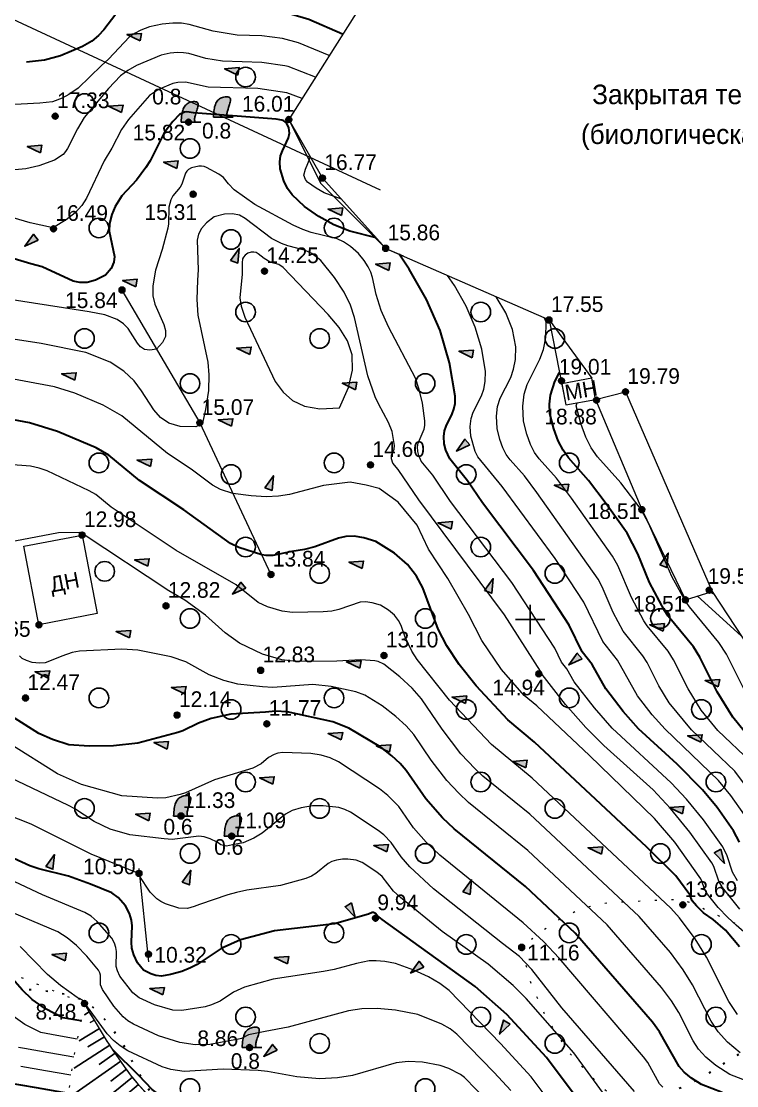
# Model space of a CAD drawing. Header units: feet. Extents: x 4395049 to 4395355, y 4911947 to 4912105.
# Drawn here: x 4395224 to 4395260.5, y 4911976.2 to 4912030.6 of the extents above; entities that cross this region are included whole.
import ezdxf
from ezdxf.enums import TextEntityAlignment as Align

# ---------------------------------------------------------------- set-up
doc = ezdxf.new("R2010")
doc.units = ezdxf.units.FT
doc.header["$MEASUREMENT"] = 0
doc.linetypes.add('500_84_2_1', pattern=[1, 1, 0])
doc.linetypes.add('g5_366', pattern=[0.85, 0.1, -0.75])
doc.layers.get('0').update_dxf_attribs({"color": 10, "linetype": 'CONTINUOUS', "lineweight": 0})
for name, color, linetype in [('02_Сетка', 7, 'CONTINUOUS'), ('03_Здания и строения', 7, 'CONTINUOUS'), ('06_Инженерно-технические сооружения', 7, 'CONTINUOUS'), ('07_Объекты электропередачи', 7, 'CONTINUOUS'), ('10_Границы покрытий и угодий', 7, 'CONTINUOUS'), ('12_Рельеф', 7, 'CONTINUOUS'), ('13_Растительность', 7, 'CONTINUOUS'), ('14_Ограждения', 7, 'CONTINUOUS'), ('19_Горизонтали', 7, 'CONTINUOUS'), ('61_Отметки высоты поверхности', 7, 'CONTINUOUS')]:
    doc.layers.add(name, color=color, linetype=linetype)
doc.styles.add('LIKE11', font='bm431.shx')
doc.styles.add('LIKE14', font='p131.shx')
doc.styles.add('LIKE17', font='d431.shx')
doc.linetypes.add('g5_280_1', pattern='A,0.001,[21,GUGK_2005.shx,S=1,R=180,X=0,Y=0],2', length=2.001)
doc.linetypes.add('g5_347', pattern='A,0,[21,GUGK_2005.shx,S=1.25,R=-115,X=0,Y=0],-0.875,[21,GUGK_2005.shx,S=1.25,R=45,X=0,Y=0],-0.75,[21,GUGK_2005.shx,S=1.25,R=135,X=0,Y=0.25],-0.5', length=2.125)
doc.linetypes.add('g5_474_1a', pattern='A,1,-0.25,[28,GUGK_2005.shx,S=1,R=0,X=0,Y=0],-0.25,1', length=2.5)
doc.linetypes.add('g5_476_3', pattern='A,1.25,[30,GUGK_2005.shx,S=1,R=0,X=0,Y=0],2.5,[30,GUGK_2005.shx,S=1,R=180,X=0,Y=0],1.25', length=5)

# ---------------------------------------------------------------- blocks, each defined once
blk = doc.blocks.new('g5_346')
blk.add_hatch(color=0).paths.add_polyline_path([(-0.375, 0), (-0.369, 0.104), (-0.361, 0.21), (-0.353, 0.299), (-0.341, 0.389), (-0.328, 0.465), (-0.313, 0.536), (-0.295, 0.599), (-0.276, 0.655), (-0.253, 0.71), (-0.224, 0.764), (-0.188, 0.818), (-0.144, 0.87), (-0.104, 0.907), (-0.06, 0.94), (-0.01, 0.971), (0.039, 0.993), (0.092, 1.013), (0.153, 1.029), (0.218, 1.041), (0.265, 1.046), (0.312, 1.046), (0.366, 1.041), (0.408, 1.029), (0.443, 1.011), (0.469, 0.986), (0.478, 0.971), (0.49, 0.941), (0.495, 0.904), (0.496, 0.872), (0.492, 0.833), (0.482, 0.774), (0.466, 0.712), (0.449, 0.654), (0.432, 0.601), (0.417, 0.553), (0.396, 0.489), (0.372, 0.417), (0.356, 0.362), (0.343, 0.318), (0.331, 0.269), (0.321, 0.221), (0.316, 0.188), (0.313, 0.153), (0.312, 0.121), (0.314, 0.093), (0.32, 0.067), (0.328, 0.047), (0.338, 0.029), (0.352, 0.015), (0.368, 0.004), (0.375, 0)])
at = {"color": 0}
for points in [[(-0.375, 0), (-0.369, 0.104), (-0.361, 0.21), (-0.353, 0.299), (-0.341, 0.389), (-0.328, 0.465), (-0.313, 0.536), (-0.295, 0.599), (-0.276, 0.655), (-0.253, 0.71), (-0.224, 0.764), (-0.188, 0.818), (-0.144, 0.87), (-0.104, 0.907), (-0.06, 0.94), (-0.01, 0.971), (0.039, 0.993), (0.092, 1.013), (0.153, 1.029), (0.218, 1.041), (0.265, 1.046), (0.312, 1.046), (0.366, 1.041), (0.408, 1.029), (0.443, 1.011), (0.469, 0.986), (0.478, 0.971), (0.49, 0.941), (0.495, 0.904), (0.496, 0.872), (0.492, 0.833), (0.482, 0.774), (0.466, 0.712), (0.449, 0.654), (0.432, 0.601), (0.417, 0.553), (0.396, 0.489), (0.372, 0.417), (0.356, 0.362), (0.343, 0.318), (0.331, 0.269), (0.321, 0.221), (0.316, 0.188), (0.313, 0.153), (0.312, 0.121), (0.314, 0.093), (0.32, 0.067), (0.328, 0.047), (0.338, 0.029), (0.352, 0.015), (0.368, 0.004), (0.375, 0)], [(-0.375, 0), (0.375, 0)], [(0.375, 0), (0.625, 0)]]:
    blk.add_lwpolyline(points, dxfattribs=at)
blk = doc.blocks.new('g5_368')
at = {"color": 92}
blk.add_circle((0, 0), 0.5, dxfattribs=at)
blk = doc.blocks.new('g5_348a')
blk.add_hatch(color=0).paths.add_polyline_path([(0.75, 0), (0.649, 0.375), (0, 0)])
at = {"color": 0}
blk.add_lwpolyline([(0.75, 0), (0.649, 0.375), (0, 0)], close=True, dxfattribs=at)
blk = doc.blocks.new('g5_330')
blk.add_hatch(color=0).paths.add_polyline_path([(-0.15, 0, 1), (0.15, 0, 1)])
at = {"color": 0}
blk.add_circle((0, 0), 0.15, dxfattribs=at)
blk = doc.blocks.new('g5_012')
at = {"color": 92}
for points in [[(0, -1.5), (0, 1.5)], [(-1.5, 0), (1.5, 0)]]:
    blk.add_lwpolyline(points, dxfattribs=at)

msp = doc.modelspace()

# ---------------------------------------------------------------- linework, layer by layer
at = {"layer": '03_Здания и строения', "color": 7, "linetype": 'Continuous', "lineweight": 20, "flags": 128}
for points, elevation in [([(4395253.151, 4912012.32), (4395251.628, 4912012.043), (4395251.823, 4912010.963), (4395253.346, 4912011.241)], 18.09), ([(4395227.142, 4912004.316), (4395227.912, 4912000.307), (4395224.941, 4911999.736), (4395224.171, 4912003.745)], 12.982)]:
    msp.add_lwpolyline(points, close=True, dxfattribs=dict(at, elevation=elevation))
at = {"layer": '06_Инженерно-технические сооружения', "color": 7, "linetype": 'g5_280_1', "lineweight": 20, "flags": 128}
msp.add_lwpolyline([(4395250.969, 4912015.299), (4395251.823, 4912010.963), (4395253.346, 4912011.238), (4395255.703, 4912005.613), (4395257.927, 4912001.003), (4395259.291, 4912001.441)], dxfattribs=at)
at = {"layer": '07_Объекты электропередачи', "color": 9, "linetype": 'Continuous', "lineweight": 20, "flags": 128}
msp.add_lwpolyline([(4395100.521, 4912092.298), (4395110.854, 4912087.864), (4395173.279, 4912058.112), (4395201.484, 4912040.953), (4395242.36, 4912021.946)], dxfattribs=at)
at = {"layer": '12_Рельеф', "color": 7, "linetype": 'g5_347', "lineweight": 20, "flags": 128}
for points in [[(4395237.695, 4912025.539), (4395239.308, 4912022.278), (4395242.634, 4912018.957), (4395243.518, 4912018.569)], [(4395229.177, 4912016.829), (4395233.148, 4912010.043), (4395236.78, 4912002.3)], [(4395230.045, 4911987.289), (4395230.526, 4911982.515), (4395230.526, 4911982.515)]]:
    msp.add_lwpolyline(points, dxfattribs=at)
at = {"layer": '12_Рельеф', "color": 7, "linetype": 'g5_366', "lineweight": 20, "flags": 128}
for points in [[(4395153.715, 4912005.451), (4395159.955, 4912003.372), (4395166.273, 4912001.589), (4395169.461, 4912000.809), (4395176.996, 4911999.713), (4395179.713, 4911999.44), (4395182.867, 4911999.323), (4395187.311, 4911999.341), (4395190.398, 4911999.868), (4395191.489, 4912000.143), (4395194.423, 4912001.222), (4395195.444, 4912001.989), (4395196.607, 4912003.286), (4395197.292, 4912003.873), (4395198.408, 4912004.457), (4395200.063, 4912004.249), (4395200.634, 4912004.044), (4395201.199, 4912003.658), (4395201.885, 4912003.008), (4395201.123, 4912000.879), (4395200.109, 4911999.592), (4395198.932, 4911998.614), (4395197.68, 4911997.409), (4395196.442, 4911995.443), (4395196.055, 4911993.348), (4395196.013, 4911992.581), (4395196.152, 4911991.728), (4395196.534, 4911990.581), (4395197.901, 4911989.933), (4395198.958, 4911989.717), (4395201.08, 4911989.702), (4395202.611, 4911989.465), (4395212.57, 4911986.127), (4395222.397, 4911982.401), (4395227.261, 4911980.392)], [(4395314.769, 4911999.877), (4395314.457, 4911999.602), (4395312.555, 4911997.658), (4395311.453, 4911996.729), (4395309.764, 4911995.605), (4395307.494, 4911995.169), (4395305.795, 4911995.203), (4395304.309, 4911995.341), (4395302.673, 4911995.212), (4395300.529, 4911994.447), (4395299.661, 4911992.563), (4395299.409, 4911991.089), (4395299.412, 4911989.728), (4395299.306, 4911988.182), (4395298.728, 4911986.155), (4395297.062, 4911983.985), (4395295.757, 4911982.545), (4395294.498, 4911981.415), (4395290.869, 4911978.409), (4395288.817, 4911976.822), (4395288.129, 4911976.454), (4395287.103, 4911976.063), (4395282.949, 4911976.705), (4395280.122, 4911977.815), (4395277.738, 4911979.099), (4395274.915, 4911980.265), (4395270.77, 4911981.02), (4395269.98, 4911980.739), (4395269.464, 4911980.411), (4395269.036, 4911980.077), (4395268.515, 4911979.776), (4395267.714, 4911979.547), (4395265.058, 4911980.639), (4395263.39, 4911981.89), (4395262.055, 4911983.211), (4395260.403, 4911984.514), (4395257.78, 4911985.711), (4395253.973, 4911985.537), (4395252.626, 4911985.244), (4395251.248, 4911984.55), (4395249.539, 4911983.256), (4395250.064, 4911981.326), (4395250.895, 4911979.52), (4395252.03, 4911977.84), (4395253.47, 4911976.285), (4395255.215, 4911974.855)], [(4395227.261, 4911980.392), (4395226.866, 4911978.453), (4395226.696, 4911977.533), (4395226.554, 4911976.648), (4395226.447, 4911975.805), (4395226.379, 4911975.007), (4395226.361, 4911974.629), (4395226.356, 4911974.263), (4395226.363, 4911973.911), (4395226.382, 4911973.572), (4395226.415, 4911973.248), (4395226.462, 4911972.939), (4395226.524, 4911972.644), (4395226.6, 4911972.365), (4395226.691, 4911972.102), (4395226.797, 4911971.854), (4395226.919, 4911971.622), (4395227.057, 4911971.407), (4395227.211, 4911971.209), (4395227.381, 4911971.026), (4395227.566, 4911970.859), (4395227.765, 4911970.707), (4395227.977, 4911970.568), (4395228.201, 4911970.443), (4395228.436, 4911970.33), (4395228.681, 4911970.229), (4395228.936, 4911970.138), (4395229.2, 4911970.059), (4395229.472, 4911969.989), (4395229.751, 4911969.928), (4395230.332, 4911969.832), (4395230.934, 4911969.766), (4395231.553, 4911969.726), (4395232.184, 4911969.709), (4395232.823, 4911969.712), (4395234.123, 4911969.762), (4395235.414, 4911969.854), (4395240.318, 4911970.307), (4395241.311, 4911970.376), (4395242.246, 4911970.424), (4395243.13, 4911970.451), (4395243.968, 4911970.459), (4395244.766, 4911970.447), (4395245.528, 4911970.416), (4395246.259, 4911970.366), (4395246.961, 4911970.299), (4395247.639, 4911970.215), (4395248.294, 4911970.115), (4395248.929, 4911970), (4395249.545, 4911969.87), (4395250.745, 4911969.577), (4395251.875, 4911969.261), (4395252.055, 4911969.204)]]:
    msp.add_lwpolyline(points, dxfattribs=at)
at = {"layer": '12_Рельеф', "color": 7, "linetype": 'Continuous', "lineweight": 20, "ltscale": 0.5, "flags": 128}
msp.add_lwpolyline([(4395230.356, 4911975.876), (4395230.06, 4911976.205), (4395230.024, 4911976.25), (4395229.249, 4911975.618), (4395230.024, 4911976.25), (4395229.708, 4911976.637), (4395226.479, 4911974.006), (4395229.708, 4911976.637), (4395229.669, 4911976.685), (4395229.405, 4911977.035), (4395228.607, 4911976.431), (4395229.405, 4911977.035), (4395229.341, 4911977.119), (4395229.115, 4911977.442), (4395226.549, 4911975.65), (4395229.115, 4911977.442), (4395228.829, 4911977.852), (4395228.009, 4911977.28), (4395228.829, 4911977.852), (4395228.791, 4911977.906), (4395228.555, 4911978.27), (4395226.738, 4911977.09), (4395228.555, 4911978.27), (4395228.396, 4911978.514), (4395228.288, 4911978.693), (4395227.433, 4911978.176), (4395228.288, 4911978.693), (4395228.03, 4911979.121), (4395226.987, 4911978.49), (4395228.03, 4911979.121), (4395227.771, 4911979.549), (4395227.557, 4911979.419), (4395227.771, 4911979.549), (4395227.512, 4911979.977), (4395227.258, 4911979.823), (4395227.512, 4911979.977), (4395227.261, 4911980.392)], dxfattribs=at)
at = {"layer": '12_Рельеф', "color": 7, "linetype": '500_84_2_1', "lineweight": 20, "ltscale": 0.5, "flags": 128}
msp.add_lwpolyline([(4395269.393, 4911966.85), (4395266.879, 4911969.072), (4395265.695, 4911970.07), (4395264.543, 4911970.988), (4395263.419, 4911971.82), (4395262.871, 4911972.198), (4395262.33, 4911972.552), (4395261.795, 4911972.882), (4395261.266, 4911973.188), (4395260.743, 4911973.469), (4395260.226, 4911973.725), (4395259.714, 4911973.956), (4395259.207, 4911974.161), (4395258.705, 4911974.342), (4395258.209, 4911974.497), (4395257.717, 4911974.627), (4395257.231, 4911974.733), (4395256.749, 4911974.814), (4395256.272, 4911974.87), (4395255.799, 4911974.903), (4395255.331, 4911974.912), (4395254.867, 4911974.897), (4395254.408, 4911974.861), (4395253.954, 4911974.806), (4395253.504, 4911974.734), (4395253.059, 4911974.649), (4395252.178, 4911974.443), (4395251.318, 4911974.206), (4395247.943, 4911973.139), (4395247.199, 4911972.917), (4395246.478, 4911972.718), (4395245.779, 4911972.543), (4395245.101, 4911972.39), (4395244.443, 4911972.26), (4395243.805, 4911972.151), (4395243.187, 4911972.062), (4395242.587, 4911971.992), (4395242.006, 4911971.941), (4395241.443, 4911971.908), (4395240.896, 4911971.891), (4395240.367, 4911971.89), (4395239.854, 4911971.903), (4395239.356, 4911971.931), (4395238.874, 4911971.971), (4395238.406, 4911972.023), (4395237.953, 4911972.086), (4395237.514, 4911972.159), (4395237.089, 4911972.242), (4395236.271, 4911972.435), (4395235.514, 4911972.656), (4395234.817, 4911972.899), (4395234.178, 4911973.158), (4395233.595, 4911973.43), (4395233.064, 4911973.711), (4395232.583, 4911973.996), (4395232.147, 4911974.284), (4395231.754, 4911974.572), (4395231.4, 4911974.858), (4395231.081, 4911975.139), (4395230.792, 4911975.414), (4395230.53, 4911975.682), (4395230.06, 4911976.205), (4395229.669, 4911976.685), (4395229.341, 4911977.119), (4395228.791, 4911977.906), (4395228.396, 4911978.514), (4395227.261, 4911980.392)], dxfattribs=at)
at = {"layer": '13_Растительность', "color": 92, "linetype": 'g5_366', "lineweight": 30, "elevation": 20.917, "flags": 128}
msp.add_lwpolyline([(4395271.786, 4911987.99), (4395271.436, 4911986.637), (4395271.164, 4911985.278), (4395270.971, 4911983.914), (4395270.856, 4911982.545), (4395270.801, 4911981.51), (4395270.82, 4911981.169), (4395271.091, 4911980.145), (4395271.633, 4911978.808), (4395272.606, 4911977.219), (4395273.53, 4911975.878), (4395273.959, 4911974.964), (4395274.197, 4911974.261), (4395274.495, 4911972.861), (4395274.494, 4911972.434), (4395274.4, 4911971.841), (4395274.213, 4911971.647), (4395274.059, 4911971.534), (4395273.485, 4911971.251), (4395272.762, 4911970.911), (4395272.076, 4911970.78), (4395271.271, 4911970.818), (4395270.631, 4911970.852), (4395270.443, 4911970.89), (4395270.19, 4911970.984), (4395269.843, 4911971.392), (4395269.635, 4911971.711), (4395269.178, 4911972.892), (4395269.021, 4911973.814), (4395268.975, 4911974.504), (4395269.037, 4911976.014), (4395268.908, 4911977.223), (4395268.817, 4911977.613), (4395268.353, 4911978.795), (4395268.138, 4911979.107), (4395267.772, 4911979.496), (4395266.961, 4911979.658), (4395266.373, 4911979.679), (4395264.427, 4911979.346), (4395263.096, 4911978.992), (4395262.147, 4911978.634), (4395260.391, 4911977.65), (4395259.076, 4911976.809), (4395258.05, 4911976.231), (4395254.867, 4911974.897), (4395249.22, 4911973.312), (4395247.333, 4911972.891), (4395241.967, 4911972.03), (4395240.317, 4911971.944), (4395238.566, 4911971.943), (4395237.991, 4911971.988), (4395236.399, 4911972.377), (4395235.249, 4911972.746), (4395234.3, 4911973.13), (4395232.835, 4911973.868), (4395231.823, 4911974.521), (4395231.077, 4911975.302), (4395230.587, 4911975.931), (4395229.884, 4911977.092), (4395229.341, 4911978.15), (4395228.586, 4911979.253), (4395227.868, 4911980.061), (4395227.246, 4911980.546), (4395226.382, 4911980.829), (4395225.754, 4911980.981), (4395223.636, 4911981.174), (4395222.065, 4911981.064), (4395220.916, 4911980.899), (4395218.524, 4911980.404), (4395217.011, 4911980.313), (4395215.899, 4911980.373), (4395213.816, 4911980.765), (4395213.234, 4911981.015), (4395212.48, 4911981.488), (4395212.304, 4911981.907), (4395212.225, 4911982.22), (4395212.201, 4911983.301), (4395212.325, 4911984.076), (4395212.475, 4911984.636), (4395212.95, 4911985.816), (4395213.219, 4911986.825), (4395213.271, 4911987.165), (4395213.276, 4911988.244), (4395213.217, 4911988.565), (4395213.086, 4911989.004), (4395212.792, 4911989.335), (4395212.555, 4911989.543), (4395211.675, 4911990.107), (4395210.554, 4911990.721), (4395209.469, 4911991.054), (4395207.155, 4911991.581), (4395206.383, 4911991.708), (4395202.183, 4911991.82), (4395200.677, 4911991.694), (4395198.966, 4911991.355), (4395197.17, 4911990.942), (4395196.599, 4911990.738), (4395195.426, 4911989.99), (4395193.982, 4911988.763), (4395192.424, 4911986.875), (4395191.169, 4911985.127), (4395190.229, 4911984.183), (4395189.464, 4911983.572), (4395187.861, 4911982.577), (4395187.33, 4911982.395), (4395186.552, 4911982.265), (4395185.771, 4911982.687), (4395185.274, 4911983.077), (4395183.928, 4911984.718), (4395183.129, 4911985.969), (4395182.635, 4911986.946), (4395181.92, 4911989.007), (4395181.443, 4911990.629), (4395180.996, 4911991.824), (4395179.987, 4911993.704), (4395179.129, 4911995.021), (4395176.361, 4911998.112), (4395175.303, 4911999.165), (4395173.911, 4912000.115), (4395172.72, 4912000.803), (4395172.335, 4912000.963), (4395171.774, 4912001.131), (4395171.158, 4912001.089), (4395170.725, 4912001.019), (4395169.346, 4912000.577), (4395167.748, 4911999.776), (4395166.439, 4911998.831), (4395164.881, 4911997.842), (4395163.552, 4911997.242), (4395162.534, 4911996.91), (4395160.467, 4911996.652), (4395157.632, 4911996.574), (4395155.867, 4911996.649), (4395153.859, 4911996.983), (4395151.758, 4911997.433), (4395151.085, 4911997.652), (4395149.781, 4911998.391), (4395148.112, 4911999.568), (4395147.402, 4912000.113), (4395143.311, 4912003.95), (4395142.164, 4912005.219), (4395140.638, 4912007.081), (4395139.946, 4912008.767), (4395139.28, 4912010.814), (4395138.676, 4912012.08), (4395137.923, 4912013.072), (4395136.684, 4912014.059), (4395135.742, 4912014.64), (4395134.304, 4912015.345), (4395132.478, 4912016.377), (4395131.46, 4912016.766), (4395130.007, 4912016.781), (4395129.319, 4912016.925), (4395127.956, 4912017.398), (4395126.755, 4912017.947), (4395125.411, 4912019.24), (4395124.115, 4912020.416), (4395122.864, 4912021.239), (4395120.604, 4912022.483), (4395119.592, 4912023.625), (4395119.237, 4912024.35), (4395116.664, 4912026.701), (4395116.363, 4912026.931), (4395115.364, 4912028.426), (4395114.457, 4912029.978), (4395113.643, 4912031.585), (4395112.922, 4912033.249), (4395112.293, 4912034.969)], dxfattribs=at)
at = {"layer": '14_Ограждения', "color": 7, "linetype": 'g5_474_1a', "lineweight": 20, "flags": 128}
msp.add_lwpolyline([(4395241.654, 4912031.826), (4395237.695, 4912025.539), (4395239.405, 4912022.547), (4395242.634, 4912018.957), (4395250.969, 4912015.299), (4395253.151, 4912012.32)], dxfattribs=at)
at = {"layer": '14_Ограждения', "color": 7, "linetype": 'g5_476_3', "lineweight": 20, "flags": 128}
msp.add_lwpolyline([(4395253.346, 4912011.238), (4395254.871, 4912011.628), (4395259.291, 4912001.441), (4395260.858, 4911999.046), (4395263.841, 4911994.236), (4395268.563, 4911990.152), (4395271.42, 4911989.206)], dxfattribs=at)
at = {"layer": '19_Горизонтали', "color": 32, "linetype": 'Continuous', "lineweight": 30, "flags": 128}
for points, elevation in [([(4395240.437, 4912029.894), (4395238.705, 4912030.642), (4395237.266, 4912031.062), (4395235.791, 4912031.171), (4395232.253, 4912031.511), (4395230.822, 4912031.754), (4395230.334, 4912031.71), (4395230.009, 4912031.63), (4395229.51, 4912031.403), (4395229.141, 4912031.164), (4395228.867, 4912030.913), (4395228.246, 4912030.109), (4395227.985, 4912029.829), (4395227.636, 4912029.545), (4395227.163, 4912029.26), (4395226.037, 4912028.795), (4395225.218, 4912028.569), (4395224.313, 4912028.473)], 18), ([(4395242.145, 4912019.501), (4395240.811, 4912019.833), (4395239.988, 4912020.163), (4395239.216, 4912020.581), (4395238.497, 4912021.086), (4395237.866, 4912021.682), (4395237.618, 4912022.006), (4395237.436, 4912022.41), (4395237.255, 4912023.01), (4395237.225, 4912023.373), (4395237.268, 4912023.675), (4395237.361, 4912023.933), (4395237.683, 4912024.595), (4395237.722, 4912024.833), (4395237.684, 4912025.106), (4395237.572, 4912025.369), (4395237.435, 4912025.474), (4395237.343, 4912025.496), (4395237.054, 4912025.551), (4395232.831, 4912025.869), (4395232.487, 4912025.934), (4395232.363, 4912025.914), (4395232.108, 4912025.798), (4395231.777, 4912025.44), (4395231.339, 4912024.849), (4395230.617, 4912023.429), (4395230.403, 4912023.081), (4395229.918, 4912022.438), (4395229.179, 4912021.641), (4395228.836, 4912021.089), (4395228.652, 4912020.688), (4395228.542, 4912020.229), (4395228.532, 4912019.828), (4395228.798, 4912018.546), (4395228.765, 4912018.246), (4395228.622, 4912017.929), (4395228.334, 4912017.584), (4395227.832, 4912017.33), (4395227.407, 4912017.212), (4395227.035, 4912017.207), (4395226.691, 4912017.289), (4395225.106, 4912018.013), (4395224.535, 4912018.17), (4395222.928, 4912018.637)], 16), ([(4395260.688, 4911988.627), (4395260.39, 4911989.208), (4395259.548, 4911990.396), (4395258.807, 4911991.307), (4395257.505, 4911992.609), (4395255.541, 4911994.429), (4395254.76, 4911995.313), (4395253.866, 4911996.464), (4395253.174, 4911997.705), (4395252.659, 4911998.346), (4395252.001, 4911999.711), (4395250.179, 4912002.506), (4395247.568, 4912005.968), (4395246.807, 4912007.08), (4395245.899, 4912008.207), (4395245.706, 4912008.654), (4395245.624, 4912008.976), (4395245.606, 4912009.345), (4395245.64, 4912009.64), (4395245.714, 4912009.881), (4395246.028, 4912010.5), (4395246.116, 4912010.742), (4395246.173, 4912011.038), (4395246.183, 4912011.41), (4395245.894, 4912013.106), (4395245.407, 4912014.754), (4395244.72, 4912016.352), (4395243.835, 4912017.901), (4395243.318, 4912018.657)], 16), ([(4395260.933, 4911994.303), (4395260.346, 4911995.016), (4395259.556, 4911996.316), (4395258.671, 4911998.088), (4395258.343, 4911998.607), (4395257.055, 4912000.168), (4395256.855, 4912000.462), (4395256.095, 4912001.894), (4395255.499, 4912003.362), (4395254.949, 4912004.411), (4395253.891, 4912005.912), (4395252.99, 4912007.103), (4395251.957, 4912008.254), (4395251.682, 4912008.651), (4395251.435, 4912009.131), (4395251.214, 4912009.74), (4395251.014, 4912010.523), (4395250.994, 4912010.996), (4395251.046, 4912011.465), (4395251.261, 4912012.162), (4395251.497, 4912012.621)], 18), ([(4395260.682, 4911983.282), (4395259.973, 4911984.134), (4395259.338, 4911984.688), (4395258.849, 4911985.031), (4395258.492, 4911985.379), (4395258.279, 4911985.641), (4395258.148, 4911985.942), (4395257.431, 4911986.916), (4395255.962, 4911988.373), (4395250.226, 4911993.745), (4395248.87, 4911994.872), (4395247.253, 4911996.61), (4395246.392, 4911997.711), (4395245.752, 4911998.661), (4395245.314, 4911999.511), (4395244.528, 4912001.618), (4395244.212, 4912002.225), (4395243.754, 4912002.811), (4395243.085, 4912003.391), (4395242.136, 4912003.981), (4395241.527, 4912004.173), (4395241.026, 4912004.253), (4395240.602, 4912004.243), (4395240.221, 4912004.163), (4395239.018, 4912003.722), (4395238.489, 4912003.578), (4395237.843, 4912003.471), (4395236.875, 4912003.269), (4395236.537, 4912003.271), (4395236.31, 4912003.303), (4395235.133, 4912003.678), (4395234.721, 4912003.879), (4395232.328, 4912005.605), (4395230.066, 4912007.104), (4395228.508, 4912008.393), (4395227.866, 4912008.766), (4395225.889, 4912009.607), (4395224.457, 4912010.045), (4395220.184, 4912010.85)], 14), ([(4395259.797, 4911975.847), (4395258.745, 4911976.255), (4395258.239, 4911976.579), (4395257.869, 4911976.884), (4395257.601, 4911977.183), (4395256.611, 4911978.956), (4395256.244, 4911979.445), (4395252.308, 4911983.983), (4395249.766, 4911986.364), (4395246.136, 4911989.317), (4395245.536, 4911989.879), (4395244.678, 4911990.849), (4395243.687, 4911992.289), (4395243.371, 4911992.646), (4395242.953, 4911993.036), (4395242.394, 4911993.477), (4395240.76, 4911994.457), (4395239.933, 4911994.785), (4395237.611, 4911995.284), (4395237.012, 4911995.319), (4395236.502, 4911995.274), (4395234.739, 4911995.166), (4395233.726, 4911994.955), (4395233.085, 4911994.713), (4395232.285, 4911994.313), (4395232.023, 4911994.226), (4395229.982, 4911993.693), (4395228.741, 4911993.553), (4395227.502, 4911993.529), (4395226.469, 4911993.611), (4395225.631, 4911993.868), (4395224.936, 4911994.181), (4395223.545, 4911995.074)], 12), ([(4395253.064, 4911974.65), (4395250.832, 4911977.642), (4395248.818, 4911979.829), (4395247.2, 4911981.261), (4395242.448, 4911984.681), (4395242.202, 4911984.885), (4395242.118, 4911984.982), (4395242.012, 4911985.043), (4395241.943, 4911985.048), (4395241.758, 4911984.949), (4395240.026, 4911984.471), (4395236.962, 4911984.101), (4395235.222, 4911983.645), (4395234.238, 4911983.204), (4395233.022, 4911982.391), (4395232.668, 4911982.208), (4395232.224, 4911982.033), (4395231.654, 4911981.87), (4395231.189, 4911981.794), (4395230.912, 4911981.827), (4395230.651, 4911981.907), (4395230.276, 4911982.093), (4395229.964, 4911982.474), (4395229.78, 4911982.875), (4395229.688, 4911983.22), (4395229.661, 4911983.526), (4395229.701, 4911984.356), (4395229.664, 4911984.656), (4395229.556, 4911984.991), (4395229.35, 4911985.379), (4395228.977, 4911985.803), (4395228.658, 4911986.038), (4395227.574, 4911986.493), (4395226.452, 4911986.903), (4395224.938, 4911987.274), (4395224.479, 4911987.428), (4395221.817, 4911988.641)], 10), ([(4395227.08, 4911979.502), (4395226.365, 4911979.628), (4395226.164, 4911979.663), (4395225.268, 4911980.124), (4395224.594, 4911980.606), (4395224.079, 4911981.095), (4395223.255, 4911982.042), (4395222.814, 4911982.473), (4395222.267, 4911982.859), (4395221.545, 4911983.186), (4395220.585, 4911983.44), (4395219.356, 4911983.471), (4395218.383, 4911983.357), (4395217.595, 4911983.126), (4395216.919, 4911982.804), (4395214.842, 4911981.573), (4395213.893, 4911981.166), (4395212.694, 4911980.806), (4395212.538, 4911980.798)], 8), ([(4395226.446, 4911975.797), (4395224.82, 4911976.083), (4395223.214, 4911976.367), (4395221.625, 4911976.647), (4395221.094, 4911976.92), (4395220.695, 4911977.205), (4395219.641, 4911978.312), (4395219.317, 4911978.54), (4395218.889, 4911978.733), (4395218.32, 4911978.884), (4395217.592, 4911978.902), (4395217.016, 4911978.835), (4395216.549, 4911978.698), (4395216.149, 4911978.507), (4395214.919, 4911977.778), (4395214.356, 4911977.537), (4395213.646, 4911977.324), (4395212.962, 4911977.138)], 6), ([(4395248.105, 4911973.19), (4395247.518, 4911973.907), (4395247.054, 4911974.388), (4395246.865, 4911974.513), (4395246.566, 4911974.632), (4395246.21, 4911974.695), (4395245.921, 4911974.708), (4395245.68, 4911974.684), (4395244.803, 4911974.429), (4395244.142, 4911974.363), (4395242.129, 4911974.493), (4395237.846, 4911975.26), (4395236.735, 4911975.383), (4395232.485, 4911975.537), (4395231.805, 4911975.495), (4395231.424, 4911975.576), (4395230.991, 4911975.794), (4395230.724, 4911976.002), (4395230.034, 4911976.725), (4395228.712, 4911978.028)], 8)]:
    msp.add_lwpolyline(points, dxfattribs=dict(at, elevation=elevation))
at = {"layer": '19_Горизонтали', "color": 32, "linetype": 'Continuous', "lineweight": 20, "flags": 128}
for points, elevation in [([(4395239.748, 4912028.799), (4395238.185, 4912029.449), (4395237.374, 4912029.674), (4395236.317, 4912029.808), (4395235.051, 4912029.846), (4395233.836, 4912030.041), (4395232.604, 4912030.385), (4395232.21, 4912030.451), (4395231.765, 4912030.464), (4395231.234, 4912030.411), (4395230.581, 4912030.275), (4395230.147, 4912030.103), (4395229.815, 4912029.93), (4395229.559, 4912029.752), (4395228.493, 4912028.611), (4395228.138, 4912028.298), (4395226.938, 4912027.14), (4395226.466, 4912026.811), (4395226.125, 4912026.621), (4395225.625, 4912026.443), (4395224.993, 4912026.376), (4395222.441, 4912026.232)], 17.5), ([(4395239.059, 4912027.704), (4395237.663, 4912028.24), (4395237.482, 4912028.285), (4395236.319, 4912028.456), (4395234.311, 4912028.52), (4395233.458, 4912028.657), (4395232.594, 4912028.899), (4395232.318, 4912028.945), (4395232.006, 4912028.954), (4395231.633, 4912028.917), (4395231.175, 4912028.821), (4395229.912, 4912028.3), (4395229.471, 4912028.044), (4395229.11, 4912027.771), (4395228.484, 4912027.118), (4395227.247, 4912025.642), (4395226.909, 4912025.061), (4395226.402, 4912024.051), (4395226.304, 4912023.902), (4395226.171, 4912023.758), (4395225.735, 4912023.458), (4395224.938, 4912023.173), (4395224.277, 4912023.015), (4395223.713, 4912022.964)], 17), ([(4395238.369, 4912026.609), (4395237.59, 4912026.897), (4395236.116, 4912027.113), (4395233.571, 4912027.195), (4395232.426, 4912027.439), (4395232.032, 4912027.423), (4395231.769, 4912027.368), (4395231.043, 4912027.068), (4395230.582, 4912026.764), (4395229.512, 4912025.541), (4395229.153, 4912025.027), (4395228.656, 4912024.071), (4395228.261, 4912023.42), (4395227.375, 4912021.517), (4395227.128, 4912021.142), (4395226.791, 4912020.776), (4395226.325, 4912020.407), (4395225.689, 4912020.017), (4395225.583, 4912020.023), (4395224.49, 4912020.26), (4395223.622, 4912020.523)], 16.5), ([(4395260.583, 4911986.652), (4395260.329, 4911987.093), (4395260.063, 4911987.936), (4395259.83, 4911988.391), (4395258.851, 4911989.772), (4395257.989, 4911990.831), (4395257.209, 4911991.658), (4395254.193, 4911994.461), (4395253.286, 4911995.488), (4395252.246, 4911996.826), (4395251.881, 4911997.479), (4395251.61, 4911997.817), (4395251.264, 4911998.536), (4395249.079, 4912001.887), (4395245.949, 4912006.038), (4395245.036, 4912007.372), (4395244.453, 4912008.096), (4395244.329, 4912008.383), (4395244.277, 4912008.59), (4395244.265, 4912008.826), (4395244.287, 4912009.015), (4395244.593, 4912009.723), (4395244.629, 4912009.914), (4395244.636, 4912010.152), (4395244.509, 4912011.044), (4395244.35, 4912011.751), (4395244.16, 4912012.322), (4395242.771, 4912014.944), (4395242.411, 4912015.778), (4395242.15, 4912016.599), (4395241.968, 4912017.475), (4395241.881, 4912017.741), (4395241.745, 4912018.021), (4395241.539, 4912018.333), (4395241.244, 4912018.695), (4395240.835, 4912019.046), (4395240.477, 4912019.285), (4395240.152, 4912019.441), (4395238.834, 4912019.774), (4395238.409, 4912019.919), (4395237.912, 4912020.144), (4395235.959, 4912021.191), (4395234.905, 4912021.952), (4395234.615, 4912022.25), (4395234.361, 4912022.569), (4395234.119, 4912022.745), (4395233.497, 4912023.091), (4395233.373, 4912023.137), (4395233.243, 4912023.16), (4395233.097, 4912023.159), (4395232.72, 4912023.069), (4395232.579, 4912022.981), (4395232.482, 4912022.893), (4395232.419, 4912022.802), (4395232.234, 4912022.24), (4395232.151, 4912022.09), (4395231.77, 4912021.632), (4395231.673, 4912021.438), (4395231.571, 4912021.061), (4395231.555, 4912020.208), (4395231.525, 4912019.993), (4395231.236, 4912018.897), (4395230.884, 4912017.849), (4395230.748, 4912017.037), (4395230.76, 4912016.537), (4395230.86, 4912016.102), (4395231.319, 4912015.065), (4395231.404, 4912014.763), (4395231.394, 4912014.461), (4395231.254, 4912014.146), (4395230.947, 4912013.804), (4395230.594, 4912013.753), (4395230.33, 4912013.8), (4395230.131, 4912013.927), (4395229.974, 4912014.116), (4395229.498, 4912014.863), (4395229.257, 4912015.11), (4395228.932, 4912015.326), (4395228.297, 4912015.564), (4395227.5, 4912015.714), (4395223.358, 4912016.354)], 15.5), ([(4395240.377, 4912021.466), (4395239.487, 4912021.791), (4395239.083, 4912022.029), (4395238.648, 4912022.329), (4395238.544, 4912022.47), (4395238.458, 4912022.702), (4395238.541, 4912022.993), (4395238.661, 4912023.297), (4395238.79, 4912023.623)], 16.5), ([(4395260.708, 4911985.217), (4395259.815, 4911986.315), (4395259.631, 4911986.635), (4395259.37, 4911987.396), (4395259.269, 4911987.575), (4395258.153, 4911989.149), (4395257.171, 4911990.355), (4395256.283, 4911991.298), (4395253.768, 4911993.574), (4395252.845, 4911994.492), (4395251.811, 4911995.663), (4395250.626, 4911997.188), (4395250.589, 4911997.254), (4395250.562, 4911997.288), (4395250.527, 4911997.36), (4395248.704, 4912000.236), (4395244.329, 4912006.109), (4395243.265, 4912007.664), (4395243.007, 4912007.984), (4395242.929, 4912008.203), (4395242.934, 4912008.391), (4395243.069, 4912008.705), (4395243.088, 4912008.894), (4395242.962, 4912009.601), (4395242.78, 4912010.07), (4395242.263, 4912011.014), (4395242.104, 4912011.383), (4395241.726, 4912012.445), (4395241.049, 4912015.427), (4395240.84, 4912016.059), (4395240.516, 4912016.727), (4395240.027, 4912017.471), (4395239.323, 4912018.333), (4395238.867, 4912018.695), (4395238.495, 4912018.864), (4395237.633, 4912019.086), (4395237.326, 4912019.201), (4395236.814, 4912019.455), (4395235.471, 4912020.484), (4395235.168, 4912020.644), (4395234.82, 4912020.724), (4395234.401, 4912020.703), (4395233.88, 4912020.562), (4395233.493, 4912020.26), (4395233.238, 4912019.97), (4395233.089, 4912019.68), (4395233.021, 4912019.38), (4395233.067, 4912017.855), (4395233.032, 4912017.339), (4395232.998, 4912016.35), (4395233.051, 4912015.548), (4395233.559, 4912013.153), (4395233.616, 4912012.493), (4395233.586, 4912011.703), (4395233.44, 4912010.729), (4395233.303, 4912010.119), (4395233.254, 4912010.037), (4395233.182, 4912009.965), (4395232.939, 4912009.844), (4395232.152, 4912009.859), (4395231.57, 4912010.029), (4395231.137, 4912010.324), (4395230.798, 4912010.717), (4395230.181, 4912011.679), (4395229.793, 4912012.192), (4395229.276, 4912012.689), (4395228.577, 4912013.139), (4395227.327, 4912013.641), (4395225.061, 4912014.093), (4395222.182, 4912014.537)], 15), ([(4395240.269, 4912010.807), (4395240.743, 4912011.849), (4395240.949, 4912012.743), (4395240.918, 4912013.526), (4395240.679, 4912014.236), (4395240.261, 4912014.909), (4395239.695, 4912015.582), (4395237.402, 4912017.971), (4395237.188, 4912018.125), (4395236.74, 4912018.259), (4395236.434, 4912018.434), (4395236.125, 4912018.684), (4395236.025, 4912018.737), (4395235.91, 4912018.764), (4395235.771, 4912018.757), (4395235.598, 4912018.71), (4395235.47, 4912018.61), (4395235.385, 4912018.514), (4395235.336, 4912018.418), (4395235.31, 4912018.211), (4395235.317, 4912017.642), (4395235.195, 4912016.422), (4395235.257, 4912016.01), (4395235.452, 4912015.45), (4395236.997, 4912012.164), (4395237.397, 4912011.607), (4395237.884, 4912011.18), (4395238.497, 4912010.896), (4395239.279, 4912010.767), (4395240.269, 4912010.807)], 14.5), ([(4395260.95, 4911990.024), (4395260.245, 4911991.019), (4395259.624, 4911991.782), (4395256.889, 4911994.398), (4395256.235, 4911995.138), (4395255.486, 4911996.102), (4395254.466, 4911997.931), (4395253.708, 4911998.875), (4395252.738, 4912000.886), (4395251.278, 4912003.124), (4395248.578, 4912006.788), (4395247.344, 4912008.318), (4395247.207, 4912008.586), (4395246.972, 4912009.363), (4395246.947, 4912009.864), (4395246.994, 4912010.264), (4395247.094, 4912010.591), (4395247.52, 4912011.432), (4395247.64, 4912011.761), (4395247.717, 4912012.163), (4395247.731, 4912012.667), (4395247.536, 4912013.815), (4395247.206, 4912014.93), (4395246.741, 4912016.011), (4395246.142, 4912017.059), (4395245.793, 4912017.571)], 16.5), ([(4395261.511, 4911990.841), (4395260.442, 4911992.258), (4395258.237, 4911994.366), (4395257.106, 4911995.74), (4395256.574, 4911996.615), (4395255.979, 4911997.806), (4395255.758, 4911998.156), (4395254.757, 4911999.404), (4395254.246, 4912000.368), (4395253.687, 4912001.674), (4395253.475, 4912002.061), (4395250.349, 4912006.496), (4395249.714, 4912007.336), (4395248.984, 4912008.149), (4395248.79, 4912008.429), (4395248.616, 4912008.768), (4395248.46, 4912009.197), (4395248.319, 4912009.75), (4395248.288, 4912010.383), (4395248.347, 4912010.888), (4395248.474, 4912011.302), (4395249.012, 4912012.364), (4395249.163, 4912012.78), (4395249.261, 4912013.288), (4395249.279, 4912013.925), (4395249.099, 4912014.818), (4395248.762, 4912015.671), (4395248.267, 4912016.485)], 17), ([(4395261.259, 4911992.734), (4395259.585, 4911994.335), (4395258.726, 4911995.378), (4395258.065, 4911996.465), (4395257.325, 4911997.947), (4395257.051, 4911998.382), (4395255.973, 4911999.687), (4395255.806, 4911999.933), (4395255.17, 4912001.131), (4395254.476, 4912002.755), (4395254.212, 4912003.236), (4395252.12, 4912006.204), (4395251.352, 4912007.22), (4395250.47, 4912008.201), (4395250.236, 4912008.54), (4395250.026, 4912008.949), (4395249.837, 4912009.469), (4395249.667, 4912010.136), (4395249.628, 4912010.901), (4395249.7, 4912011.512), (4395249.853, 4912012.012), (4395250.504, 4912013.296), (4395250.687, 4912013.799), (4395250.804, 4912014.413), (4395250.827, 4912015.183), (4395250.741, 4912015.399)], 17.5), ([(4395262.237, 4911982.9), (4395260.526, 4911984.397), (4395260.086, 4911984.786), (4395259.6, 4911985.298), (4395259.047, 4911985.978), (4395258.902, 4911986.255), (4395258.771, 4911986.648), (4395258.709, 4911986.758), (4395257.384, 4911988.626), (4395256.348, 4911989.837), (4395253.039, 4911993.064), (4395250.342, 4911995.59), (4395249.704, 4911996.12), (4395248.538, 4911997.455), (4395247.541, 4911998.936), (4395246.859, 4912000.26), (4395245.806, 4912002.093), (4395244.825, 4912003.602), (4395244.236, 4912004.824), (4395243.27, 4912006.001), (4395242.304, 4912006.695), (4395241.64, 4912006.861), (4395240.825, 4912007.012), (4395239.457, 4912006.843), (4395237.728, 4912006.392), (4395237.171, 4912006.303), (4395236.537, 4912006.272), (4395235.776, 4912006.313), (4395234.836, 4912006.444), (4395234.208, 4912006.645), (4395233.804, 4912006.867), (4395232.71, 4912007.673), (4395231.503, 4912008.474), (4395229.179, 4912010.397), (4395228.221, 4912010.953), (4395226.78, 4912011.565), (4395225.737, 4912011.885), (4395222.623, 4912012.471)], 14.5), ([(4395261.272, 4911995.743), (4395260.018, 4911998.228), (4395259.636, 4911998.833), (4395258.136, 4912000.649), (4395257.904, 4912000.991), (4395257.233, 4912002.193), (4395256.053, 4912004.918), (4395255.686, 4912005.586), (4395255.662, 4912005.62), (4395254.629, 4912006.986), (4395253.443, 4912008.307), (4395253.127, 4912008.762), (4395252.845, 4912009.313), (4395252.591, 4912010.011), (4395252.362, 4912010.91), (4395252.398, 4912011.067)], 18.5), ([(4395260.585, 4911979.835), (4395260.151, 4911980.494), (4395259.002, 4911982.766), (4395258.424, 4911983.702), (4395257.625, 4911984.769), (4395257.191, 4911985.27), (4395250.111, 4911991.9), (4395248.037, 4911993.624), (4395245.884, 4911995.89), (4395244.246, 4911997.966), (4395243.963, 4911998.386), (4395243.635, 4911999.099), (4395243.422, 4911999.692), (4395243.282, 4911999.96), (4395243.08, 4912000.219), (4395242.785, 4912000.476), (4395242.366, 4912000.736), (4395241.952, 4912000.862), (4395241.612, 4912000.906), (4395241.324, 4912000.885), (4395240.249, 4912000.508), (4395239.888, 4912000.428), (4395239.446, 4912000.389), (4395237.876, 4912000.355), (4395237.344, 4912000.436), (4395236.603, 4912000.651), (4395236.13, 4912000.877), (4395235.001, 4912001.769), (4395231.946, 4912003.536), (4395228.63, 4912005.734), (4395227.837, 4912006.39), (4395227.51, 4912006.58), (4395225.364, 4912007.6), (4395224.951, 4912007.74), (4395224.51, 4912007.838), (4395223.389, 4912007.917)], 13.5), ([(4395260.73, 4911977.871), (4395260.069, 4911978.417), (4395259.591, 4911978.951), (4395259.235, 4911979.491), (4395258.294, 4911981.353), (4395257.82, 4911982.12), (4395257.165, 4911982.994), (4395255.563, 4911984.841), (4395249.996, 4911990.055), (4395247.599, 4911992.004), (4395247.203, 4911992.375), (4395246.474, 4911993.149), (4395245.508, 4911994.407), (4395244.454, 4911995.958), (4395243.985, 4911996.489), (4395243.363, 4911997.07), (4395242.532, 4911997.725), (4395242.258, 4911997.86), (4395242.081, 4911997.896), (4395241.369, 4911997.95), (4395240.146, 4911997.879), (4395238.047, 4911997.864), (4395237.334, 4911997.951), (4395236.343, 4911998.228), (4395235.175, 4911998.787), (4395234.44, 4911999.319), (4395233.447, 4912000.219), (4395232.388, 4912000.99), (4395231.564, 4912001.467), (4395227.193, 4912004.364), (4395227.155, 4912004.393), (4395226.988, 4912004.439), (4395225.943, 4912004.429), (4395223.714, 4912004.006)], 13), ([(4395259.386, 4912001.294), (4395259.173, 4912001.403)], 19.5), ([(4395260.776, 4911999.163), (4395258.543, 4912001.201)], 19), ([(4395261.074, 4911976.431), (4395260.19, 4911976.773), (4395259.484, 4911977.225), (4395258.969, 4911977.651), (4395258.596, 4911978.067), (4395258.318, 4911978.488), (4395257.585, 4911979.94), (4395257.215, 4911980.538), (4395256.704, 4911981.22), (4395253.935, 4911984.412), (4395249.881, 4911988.209), (4395246.868, 4911990.66), (4395246.37, 4911991.127), (4395245.76, 4911991.774), (4395244.952, 4911992.826), (4395244.071, 4911994.124), (4395243.678, 4911994.567), (4395243.158, 4911995.053), (4395242.463, 4911995.601), (4395241.569, 4911996.137), (4395241.116, 4911996.317), (4395239.846, 4911996.59), (4395238.91, 4911996.681), (4395236.876, 4911996.538), (4395236.354, 4911996.559), (4395235.09, 4911996.698), (4395234.367, 4911996.886), (4395233.628, 4911997.173), (4395232.436, 4911997.836), (4395231.687, 4911998.091), (4395229.979, 4911998.431), (4395229.171, 4911998.496), (4395227.011, 4911998.381), (4395226.644, 4911998.322), (4395226.11, 4911998.134), (4395225.487, 4911997.876), (4395225.253, 4911997.799), (4395224.964, 4911997.774), (4395224.6, 4911997.811), (4395224.313, 4911997.909), (4395224.091, 4911998.013), (4395223.942, 4911998.154)], 12.5), ([(4395256.769, 4911976.118), (4395256.607, 4911976.299), (4395256.006, 4911977.374), (4395255.784, 4911977.671), (4395251.48, 4911982.708), (4395250.68, 4911983.555), (4395249.651, 4911984.519), (4395245.404, 4911987.973), (4395244.703, 4911988.63), (4395244.053, 4911989.364), (4395243.303, 4911990.454), (4395242.748, 4911991.02), (4395242.325, 4911991.354), (4395240.225, 4911992.739), (4395239.804, 4911992.933), (4395239.348, 4911993.074), (4395238.818, 4911993.166), (4395237.384, 4911993.219), (4395237.132, 4911993.176), (4395236.937, 4911993.115), (4395236.657, 4911992.95), (4395236.274, 4911992.632), (4395235.86, 4911992.404), (4395233.904, 4911991.812), (4395232.418, 4911991.147), (4395232.146, 4911991.059), (4395231.423, 4911990.894), (4395230.988, 4911990.88), (4395229.173, 4911990.991), (4395227.107, 4911991.584), (4395225.889, 4911992.117), (4395223.46, 4911993.658)], 11.5), ([(4395255.323, 4911975.896), (4395251.615, 4911980.171), (4395250.099, 4911982.128), (4395249.468, 4911982.79), (4395248.591, 4911983.458), (4395245.082, 4911986.251), (4395243.869, 4911987.382), (4395243.428, 4911987.88), (4395242.92, 4911988.619), (4395242.543, 4911989.003), (4395242.256, 4911989.23), (4395240.831, 4911990.17), (4395240.545, 4911990.301), (4395240.236, 4911990.397), (4395239.441, 4911990.491), (4395238.904, 4911990.495), (4395238.319, 4911990.393), (4395237.869, 4911990.245), (4395237.517, 4911990.059), (4395236.338, 4911989.099), (4395235.914, 4911988.845), (4395235.363, 4911988.601), (4395234.813, 4911988.491), (4395234.516, 4911988.436), (4395234.224, 4911988.499), (4395234.087, 4911988.592), (4395234.034, 4911988.639), (4395233.673, 4911988.81), (4395233.369, 4911988.902), (4395233.105, 4911988.934), (4395231.742, 4911988.777), (4395231.334, 4911988.801), (4395229.577, 4911989.011), (4395228.583, 4911989.3), (4395227.763, 4911989.685), (4395226.768, 4911990.332), (4395226.444, 4911990.504), (4395223.494, 4911991.921)], 11), ([(4395254.429, 4911974.863), (4395252.237, 4911977.871), (4395249.794, 4911980.651), (4395249.143, 4911981.309), (4395247.863, 4911982.404), (4395245.52, 4911984.069), (4395243.386, 4911985.802), (4395243.035, 4911986.134), (4395242.451, 4911986.881), (4395242.187, 4911987.106), (4395241.437, 4911987.6), (4395241.124, 4911987.72), (4395240.706, 4911987.769), (4395240.423, 4911987.772), (4395240.116, 4911987.718), (4395239.879, 4911987.64), (4395239.694, 4911987.542), (4395239.073, 4911987.037), (4395238.85, 4911986.903), (4395238.561, 4911986.775), (4395237.273, 4911986.425), (4395235.546, 4911986.181), (4395235.018, 4911986.068), (4395234.577, 4911985.938), (4395233.14, 4911985.449), (4395232.856, 4911985.355), (4395232.525, 4911985.246), (4395232.086, 4911985.257), (4395231.402, 4911985.482), (4395231.158, 4911985.602), (4395230.957, 4911985.737), (4395230.624, 4911986.087), (4395230.058, 4911986.933), (4395230.038, 4911987.023), (4395230.021, 4911987.033), (4395229.992, 4911987.042), (4395227.612, 4911988.017), (4395224.537, 4911989.551), (4395222.587, 4911990.324)], 10.5), ([(4395251.784, 4911974.334), (4395250.054, 4911976.654), (4395248.493, 4911978.348), (4395245.877, 4911981.061), (4395245.399, 4911981.424), (4395244.816, 4911981.763), (4395244.077, 4911982.095), (4395243.129, 4911982.434), (4395242.591, 4911982.537), (4395242.152, 4911982.58), (4395241.786, 4911982.573), (4395241.152, 4911982.445), (4395240.011, 4911982.127), (4395239.465, 4911982.027), (4395236.892, 4911981.641), (4395235.427, 4911981.221), (4395234.877, 4911980.975), (4395234.196, 4911980.52), (4395233.749, 4911980.32), (4395233.43, 4911980.228), (4395232.232, 4911980.034), (4395231.777, 4911980.062), (4395230.844, 4911980.324), (4395230.055, 4911980.69), (4395229.724, 4911980.931), (4395229.073, 4911981.788), (4395228.949, 4911982.056), (4395228.888, 4911982.288), (4395228.897, 4911983.05), (4395228.872, 4911983.25), (4395228.799, 4911983.475), (4395228.661, 4911983.735), (4395227.919, 4911984.579), (4395227.598, 4911984.846), (4395227.284, 4911985.046), (4395225.126, 4911985.952), (4395223.135, 4911986.878)], 9.5), ([(4395249.026, 4911975.958), (4395248.168, 4911976.868), (4395246.269, 4911978.837), (4395245.922, 4911979.1), (4395245.499, 4911979.347), (4395244.275, 4911979.833), (4395243.13, 4911980.053), (4395242.2, 4911980.145), (4395241.421, 4911980.128), (4395240.734, 4911980.025), (4395237.653, 4911979.181), (4395236.492, 4911978.97), (4395235.632, 4911978.798), (4395235.275, 4911978.606), (4395235.207, 4911978.587), (4395233.653, 4911978.309), (4395232.914, 4911978.276), (4395232.124, 4911978.408), (4395231.037, 4911978.741), (4395229.766, 4911979.331), (4395229.481, 4911979.514), (4395229.231, 4911979.719), (4395228.757, 4911980.263), (4395228.182, 4911981.101), (4395228.088, 4911981.356), (4395228.08, 4911981.845), (4395228.043, 4911981.959), (4395227.973, 4911982.091), (4395227.382, 4911982.813), (4395226.861, 4911983.354), (4395226.38, 4911983.755), (4395225.91, 4911984.055), (4395222.679, 4911985.412)], 9), ([(4395247.843, 4911975.387), (4395246.661, 4911976.612), (4395246.445, 4911976.776), (4395245.848, 4911977.079), (4395245.42, 4911977.232), (4395244.515, 4911977.392), (4395243.78, 4911977.426), (4395243.167, 4911977.364), (4395240.935, 4911976.716), (4395240.183, 4911976.595), (4395239.254, 4911976.548), (4395238.092, 4911976.647), (4395236.598, 4911976.927), (4395236.129, 4911976.979), (4395234.337, 4911977.044), (4395232.345, 4911976.92), (4395231.674, 4911977.026), (4395231.23, 4911977.159), (4395229.476, 4911977.973), (4395229.083, 4911978.225), (4395228.738, 4911978.508), (4395228.415, 4911978.845), (4395227.291, 4911980.415), (4395227.284, 4911980.447), (4395227.161, 4911980.566), (4395226.886, 4911980.697), (4395226.038, 4911981.308), (4395225.386, 4911981.876), (4395223.988, 4911983.313)], 8.5), ([(4395226.892, 4911978.581), (4395225.849, 4911978.765), (4395225.03, 4911978.909), (4395224.224, 4911979.323), (4395223.62, 4911979.756)], 7.5), ([(4395226.719, 4911977.657), (4395225.452, 4911977.88), (4395224.204, 4911978.101), (4395223.895, 4911978.155)], 7), ([(4395226.568, 4911976.73), (4395225.284, 4911976.956), (4395224.015, 4911977.18)], 6.5)]:
    msp.add_lwpolyline(points, dxfattribs=dict(at, elevation=elevation))

# ---------------------------------------------------------------- block references
at = {"layer": '02_Сетка', "linetype": 'Continuous', "lineweight": 20, "xscale": 0.5, "yscale": 0.5, "zscale": 0.5}
msp.add_blockref('g5_012', (4395250, 4912000), dxfattribs=at)
at = {"layer": '12_Рельеф', "color": 7, "lineweight": 20}
for p, rotation in [((4395229.426, 4912029.879), 334.2798211696657), ((4395234.417, 4912028.13), 334.2798211696657), ((4395228.485, 4912026.22), 334.2798211696657), ((4395224.347, 4912024.162), 334.2798211696657), ((4395231.305, 4912023.363), 334.2798211696657), ((4395239.697, 4912020.966), 334.2798211696657), ((4395224.218, 4912019.068), 24.27982116966568), ((4395235.158, 4912018.954), 234.2798211696657), ((4395242.116, 4912018.156), 334.2798211696657), ((4395229.209, 4912017.319), 334.2798211696657), ((4395235.03, 4912013.86), 334.2798211696657), ((4395246.37, 4912013.7), 334.2798211696657), ((4395226.097, 4912012.552), 334.2798211696657), ((4395240.421, 4912012.065), 334.2798211696657), ((4395234.088, 4912010.201), 334.2798211696657), ((4395246.242, 4912008.607), 24.27982116966568), ((4395229.95, 4912008.143), 334.2798211696657), ((4395236.908, 4912007.344), 234.2798211696657), ((4395251.232, 4912006.858), 334.2798211696657), ((4395245.301, 4912004.947), 334.2798211696657), ((4395229.822, 4912003.049), 334.2798211696657), ((4395240.761, 4912002.935), 334.2798211696657), ((4395257.053, 4912003.399), 234.2798211696657), ((4395234.812, 4912001.3), 24.27982116966568), ((4395248.12, 4912002.091), 234.2798211696657), ((4395228.881, 4911999.39), 334.2798211696657), ((4395256.112, 4911999.74), 334.2798211696657), ((4395240.633, 4911997.841), 334.2798211696657), ((4395251.974, 4911997.682), 24.27982116966568), ((4395224.743, 4911997.332), 334.2798211696657), ((4395258.931, 4911996.883), 334.2798211696657), ((4395231.7, 4911996.533), 334.2798211696657), ((4395246.025, 4911996.046), 334.2798211696657), ((4395239.692, 4911994.182), 334.2798211696657), ((4395258.042, 4911994.064), 334.2798211696657), ((4395230.811, 4911993.715), 334.2798211696657), ((4395242.152, 4911993.555), 334.2798211696657), ((4395249.11, 4911992.756), 334.2798211696657), ((4395236.203, 4911991.92), 334.2798211696657), ((4395257.101, 4911990.405), 334.2798211696657), ((4395229.87, 4911990.056), 334.2798211696657), ((4395242.023, 4911988.461), 334.2798211696657), ((4395252.963, 4911988.347), 334.2798211696657), ((4395225.732, 4911987.998), 234.2798211696657), ((4395259.921, 4911987.549), 104.2798211696657), ((4395232.69, 4911987.199), 234.2798211696657), ((4395247.014, 4911986.712), 234.2798211696657), ((4395241.082, 4911984.802), 104.2798211696657), ((4395225.603, 4911982.904), 334.2798211696657), ((4395236.944, 4911982.744), 334.2798211696657), ((4395243.902, 4911981.945), 24.27982116966568), ((4395230.594, 4911981.155), 334.2798211696657), ((4395248.445, 4911978.824), 44.13762597076241), ((4395236.414, 4911977.696), 24.27982116966568)]:
    msp.add_blockref('g5_348a', p, dxfattribs=dict(at, rotation=rotation))
at = {"layer": '12_Рельеф', "color": 7, "linetype": 'Continuous', "lineweight": 20}
for p in [(4395232.571, 4912025.404, 15.825), (4395234.22, 4912025.653, 15.73), (4395232.188, 4911989.968, 11.328), (4395234.775, 4911988.937, 11.092), (4395235.687, 4911978.143, 8.865)]:
    msp.add_blockref('g5_346', p, dxfattribs=at)
at = {"layer": '13_Растительность', "color": 7, "linetype": 'Continuous', "lineweight": 20}
for p in [(4395235.485, 4912027.705), (4395227.265, 4912026.355), (4395232.65, 4912024.055), (4395228, 4912020), (4395240, 4912020), (4395234.745, 4912019.41), (4395235.485, 4912015.705), (4395247.485, 4912015.705), (4395227.265, 4912014.355), (4395239.265, 4912014.355), (4395251.265, 4912014.355), (4395232.65, 4912012.055), (4395244.65, 4912012.055), (4395228, 4912008), (4395240, 4912008), (4395252, 4912008), (4395234.745, 4912007.41), (4395246.745, 4912007.41), (4395235.485, 4912003.705), (4395247.485, 4912003.705), (4395228.296, 4912002.463), (4395239.265, 4912002.355), (4395251.265, 4912002.355), (4395232.65, 4912000.055), (4395244.65, 4912000.055), (4395256.65, 4912000.055), (4395228, 4911996), (4395240, 4911996), (4395252, 4911996), (4395234.745, 4911995.41), (4395246.745, 4911995.41), (4395258.745, 4911995.41), (4395235.485, 4911991.705), (4395247.485, 4911991.705), (4395259.485, 4911991.705), (4395227.265, 4911990.355), (4395239.265, 4911990.355), (4395251.265, 4911990.355), (4395232.65, 4911988.055), (4395244.65, 4911988.055), (4395256.65, 4911988.055), (4395228, 4911984), (4395240, 4911984), (4395252, 4911984), (4395234.745, 4911983.41), (4395246.745, 4911983.41), (4395258.745, 4911983.41), (4395235.485, 4911979.705), (4395247.485, 4911979.705), (4395259.485, 4911979.705), (4395239.265, 4911978.355), (4395251.265, 4911978.355), (4395232.65, 4911976.055), (4395244.65, 4911976.055)]:
    msp.add_blockref('g5_368', p, dxfattribs=at)
at = {"layer": '61_Отметки высоты поверхности', "color": 7, "linetype": 'Continuous', "lineweight": 20}
for p in [(4395225.766, 4912025.709, 17.327), (4395232.571, 4912025.404, 15.825), (4395237.695, 4912025.539, 16.011), (4395239.405, 4912022.547, 16.775), (4395232.806, 4912021.719, 15.312), (4395225.688, 4912019.952, 16.49), (4395242.634, 4912018.957, 15.862), (4395236.45, 4912017.791, 14.252), (4395229.177, 4912016.829, 15.844), (4395250.969, 4912015.299, 17.546), (4395251.607, 4912012.188, 19.012), (4395254.871, 4912011.628, 19.795), (4395253.387, 4912011.204, 18.88), (4395233.148, 4912010.043, 15.073), (4395241.86, 4912007.896, 14.603), (4395255.703, 4912005.613, 18.512), (4395227.142, 4912004.316, 12.982), (4395236.78, 4912002.3, 13.84), (4395259.136, 4912001.501, 19.541), (4395231.423, 4912000.703, 12.815), (4395257.927, 4912001.003, 18.511), (4395224.941, 4911999.736, 12.649), (4395242.547, 4911998.168, 13.104), (4395236.256, 4911997.41, 12.831), (4395250.444, 4911997.229, 14.944), (4395224.257, 4911995.994, 12.465), (4395231.988, 4911995.125, 12.142), (4395236.571, 4911994.677, 11.768), (4395232.188, 4911989.968, 11.328), (4395234.775, 4911988.937, 11.092), (4395230.045, 4911987.039, 10.505), (4395257.797, 4911985.429, 13.686), (4395242.11, 4911984.748, 9.945), (4395249.572, 4911983.263, 11.16), (4395230.528, 4911982.909, 10.317), (4395227.261, 4911980.392, 8.483), (4395235.687, 4911978.143, 8.865)]:
    msp.add_blockref('g5_330', p, dxfattribs=at)

# ---------------------------------------------------------------- texts
at = {"layer": '03_Здания и строения', "color": 7, "linetype": 'Continuous', "lineweight": 5, "style": 'LIKE14'}
for s, rotation, p in [('МН', 9.4646, (4395251.851, 4912011.183, 18.09)), ('ДН', 10.8715, (4395225.592, 4912001.378, 12.982))]:
    msp.add_text(s, height=0.8, rotation=rotation, dxfattribs=at).set_placement(p)
at = {"layer": '10_Границы покрытий и угодий', "color": 7, "linetype": 'Continuous', "lineweight": 5, "style": 'LIKE11'}
for s, p in [('Закрытая территория', (4395253.17, 4912026.32)), ('(биологическая станция)', (4395252.597, 4912024.286))]:
    msp.add_text(s, height=1, dxfattribs=at).set_placement(p)
at = {"layer": '12_Рельеф', "color": 7, "lineweight": 5, "style": 'LIKE11'}
for s, p in [('0.8', (4395230.723, 4912026.707, 15.825)), ('0.8', (4395233.262, 4912024.965, 15.73)), ('0.6', (4395231.295, 4911989.42, 11.328)), ('0.6', (4395233.882, 4911988.389, 11.092)), ('0.8', (4395234.729, 4911977.455, 8.865))]:
    msp.add_text(s, height=0.8, dxfattribs=at).set_placement(p, align=Align.MIDDLE_LEFT)
at = {"layer": '61_Отметки высоты поверхности', "color": 7, "lineweight": 5, "style": 'LIKE17'}
for s, p in [('17.33', (4395225.864, 4912026.518, 17.327)), ('16.01', (4395235.3, 4912026.338, 16.011)), ('15.82', (4395229.725, 4912024.869, 15.825)), ('16.77', (4395239.503, 4912023.356, 16.775)), ('16.49', (4395225.786, 4912020.761, 16.49)), ('15.31', (4395230.328, 4912020.809, 15.312)), ('15.86', (4395242.732, 4912019.767, 15.862)), ('14.25', (4395236.548, 4912018.601, 14.252)), ('15.84', (4395226.275, 4912016.308, 15.844)), ('17.55', (4395251.067, 4912016.109, 17.546)), ('19.01', (4395251.469, 4912012.91, 18.09)), ('19.79', (4395254.969, 4912012.438, 19.795)), ('15.07', (4395233.246, 4912010.852, 15.073)), ('18.88', (4395250.73, 4912010.366, 18.88)), ('14.60', (4395241.958, 4912008.706, 14.603)), ('18.51', (4395252.943, 4912005.539, 18.512)), ('12.98', (4395227.24, 4912005.125, 12.982)), ('13.84', (4395236.878, 4912003.109, 13.84)), ('19.54', (4395259.059, 4912002.224, 19.541)), ('12.82', (4395231.521, 4912001.512, 12.815)), ('18.51', (4395255.249, 4912000.812, 18.511)), ('12.65', (4395221.838, 4911999.521, 12.649)), ('13.10', (4395242.645, 4911998.978, 13.104)), ('12.83', (4395236.354, 4911998.22, 12.831)), ('12.47', (4395224.355, 4911996.804, 12.465)), ('14.94', (4395248.079, 4911996.532, 14.944)), ('12.14', (4395232.086, 4911995.935, 12.142)), ('11.77', (4395236.669, 4911995.486, 11.768)), ('11.33', (4395232.286, 4911990.778, 11.328)), ('11.09', (4395234.873, 4911989.746, 11.092)), ('10.50', (4395227.193, 4911987.393, 10.505)), ('13.69', (4395257.895, 4911986.239, 13.686)), ('9.94', (4395242.208, 4911985.558, 9.945)), ('10.32', (4395230.832, 4911982.881, 10.317)), ('11.16', (4395249.85, 4911982.992, 11.16)), ('8.48', (4395224.767, 4911979.972, 8.483)), ('8.86', (4395233.025, 4911978.619, 8.865))]:
    msp.add_text(s, height=0.8, dxfattribs=at).set_placement(p, align=Align.MIDDLE_LEFT)

doc.saveas('drawing.dxf')
